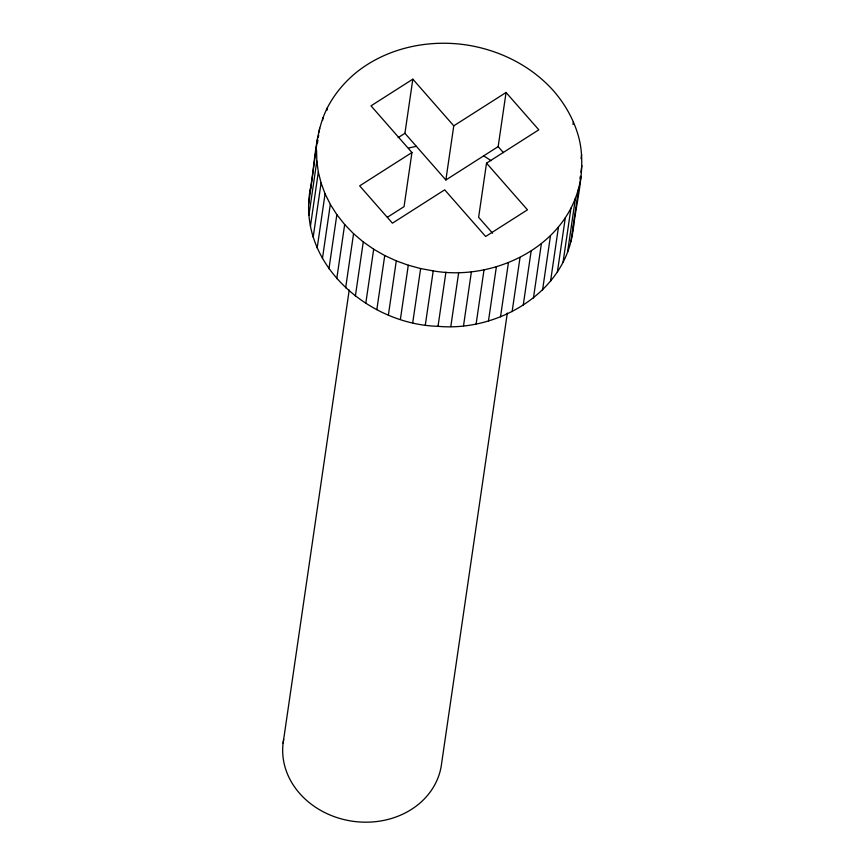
<?xml version="1.0" encoding="UTF-8"?>
<svg xmlns="http://www.w3.org/2000/svg" width="865" height="865" viewBox="0 0 865 865"><rect width="100%" height="100%" fill="white"/><g stroke="black" fill="none" stroke-linecap="round" stroke-linejoin="round"><path stroke-width="1.3" d="M573.062 230.793C576.425 198.485 587.962 164.869 577.366 132.669C572.5 117.359 564.283 103.281 553.795 91.139C531.164 65.556 498.856 49.651 465.251 44.775C427.548 39.422 387.315 48.04 357.104 71.795C344.94 81.58 334.701 93.69 327.478 107.541C314.071 133.999 315.357 164.696 309.605 193.154C299.355 265.544 369.906 324.537 438.025 326.31C499.494 332.063 569.159 290.337 573.582 224.716M308.654 204.086L317.498 139.016M317.509 142.768L317.898 140.13M318.288 137.492L318.666 134.843M319.055 132.204L319.628 128.247M322.58 120.365L322.969 117.727M308.935 215.126L316.839 160.987L316.547 149.948M327.089 110.19L327.478 107.541M310.438 226.165L318.331 172.027L316.839 160.987M313.184 237.14L321.088 183.002L318.331 172.027M317.174 247.952L325.078 193.814L321.088 183.002M322.429 258.538L330.333 204.389L325.078 193.814M328.96 268.799L336.853 214.661L330.333 204.389M336.777 278.66L344.67 224.522L336.853 214.661M345.654 287.829L353.558 233.691L344.67 224.522M283.104 743.197L349.211 290.024M355.374 296.068L363.268 241.93L353.558 233.691M365.787 303.356L373.68 249.217L363.268 241.93M376.837 309.67L384.73 255.532L373.68 249.217M404.928 133.307L412.832 79.169L453.768 125.836L445.875 179.974L404.928 133.307L398.149 137.643M412.832 79.169L371.009 105.844L411.945 152.51L404.052 206.649L387.412 217.256M388.396 315.011L396.289 260.873L384.73 255.532M400.398 319.358L408.291 265.22L396.289 260.873M412.735 322.699L420.628 268.561L408.291 265.22M425.321 325.024L433.214 270.886C496.196 281.914 571.549 244.157 580.956 176.655M438.025 326.31L445.929 272.172M450.806 326.559L458.699 272.421M453.768 125.836L506.057 92.49L538.808 129.815L486.53 163.161L478.626 217.299L492.563 233.182M463.532 325.737L471.425 271.599M445.875 179.974L498.154 146.628L506.057 92.49M476.139 323.856L484.032 269.707M488.487 320.872L496.38 266.734M500.521 316.806L508.425 262.657M507.322 313.054L441.604 763.546A79.904 68.562 8.3 0 1 351.828 821.123A79.904 68.562 8.3 0 1 283.688 739.413M512.123 311.616L520.027 257.478M523.217 305.291L531.121 251.153M533.456 298.014L541.349 243.876M542.571 289.98L550.464 235.842M572.987 124.495L573.376 121.857M550.551 281.298L558.444 227.149M557.395 272.021L565.288 217.883M563.061 262.257L570.965 208.119M581.031 158.641L581.615 154.673M567.581 252.083L575.474 197.934M570.911 241.562L578.815 187.424M579.972 178.914L580.35 176.276M580.934 172.308L581.896 165.712M309.605 193.154L311.022 185.975M411.945 152.51L359.667 185.856L392.418 223.181L444.697 189.835L485.643 236.491L527.466 209.817L486.53 163.161M408.918 147.937L416.346 146.326M420.628 268.561L433.214 270.886M483.686 155.851L491.179 160.706M498.154 146.628L503.462 152.683"/></g></svg>
